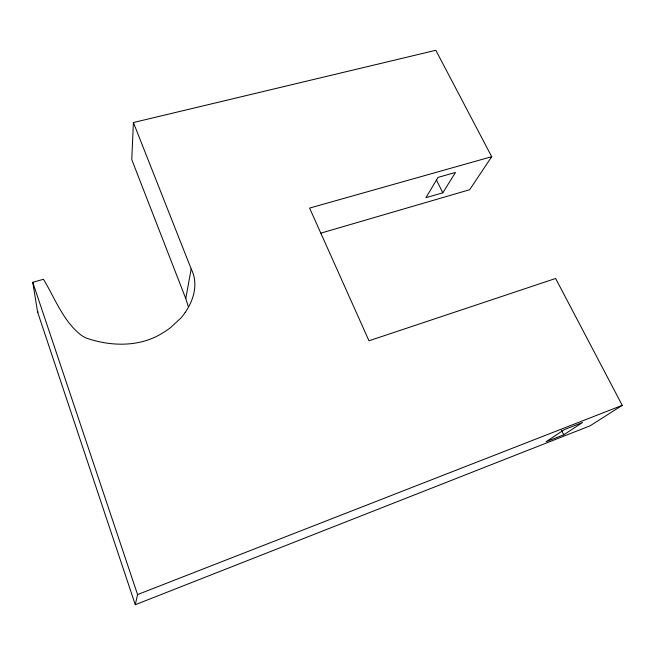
<?xml version="1.0" encoding="UTF-8"?>
<svg xmlns="http://www.w3.org/2000/svg" width="655" height="655" viewBox="0 0 655 655"><rect width="100%" height="100%" fill="white"/><g stroke="black" fill="none" stroke-linecap="round" stroke-linejoin="round"><path stroke-width="0.98" d="M320.876 233.139L469.635 189.729L491.7 156.692L435.829 50.279L133.407 122.534L131.761 159.583L185.766 298.574L188.255 306.491M185.766 298.574L191.186 268.918L133.407 122.534M491.7 156.692L309.594 208.077L368.986 340.788L555.636 278.473L622.25 405.347L590.106 425.816L135.282 604.721L137.566 594.568L32.75 282.28L43.476 279.3C55.085 298.451 63.117 321.163 81.294 335.27A33.831 30.613 -1.3 0 0 86.755 338.258C111.178 346.601 140.047 347.215 162.522 333.051A88.777 78.96 2.3 0 0 170.562 327.606L181.058 317.872A62.004 55.724 3.5 0 0 185.193 312.427M442.821 192.791L455.479 172.445L438.039 177.399L425.947 197.687L442.821 192.791L436.435 180.01M185.193 312.427C193.945 299.851 198.563 283.353 191.186 268.918M563.75 434.781L582.573 422.483L564.356 429.606L546.131 441.707L563.75 434.781L561.466 430.22M137.566 594.568L622.25 405.347M135.282 604.721L37.605 312.083L38.227 311.903M32.75 282.28L37.605 312.083"/></g></svg>
